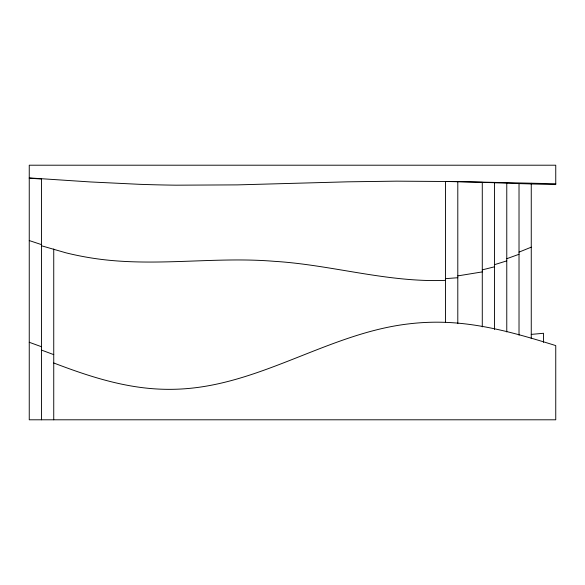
<?xml version="1.0" encoding="UTF-8"?>
<svg xmlns="http://www.w3.org/2000/svg" width="585" height="585" viewBox="0 0 585 585"><rect width="100%" height="100%" fill="white"/><g stroke="black" fill="none" stroke-linecap="round" stroke-linejoin="round"><path stroke-width="0.88" d="M519.019 252.12L531.26 247.17M506.771 258.702L519.019 254.285M494.53 264.661L506.771 260.881M482.281 269.868L494.53 266.797M482.281 271.901L457.799 275.893M531.26 334.386L543.509 333.282L543.509 342.349M445.551 278.657L457.799 277.721M445.551 280.347C387.665 282.767 331.6 264.8 274.131 261.312C217.042 256.559 159.705 266.372 102.719 259.564A305.26 305.26 0 0 1 65.981 252.837L41.491 245.773M555.75 183.756L457.799 181.577L396.579 181.153L347.6 181.825L237.4 184.882L176.18 185.182A1605.291 1605.291 0 0 1 139.449 184.312L90.47 181.95L29.25 177.913M445.551 181.474L482.281 182.301L482.281 326.876M482.281 182.396L494.53 182.71L494.53 329.472M531.26 183.961L555.75 184.604L555.75 165.204L29.25 165.204L29.25 419.796L555.75 419.796L555.75 345.589C519.889 334.423 483.327 323.754 445.551 322.357A234.058 234.058 0 0 0 408.82 323.871C331.834 332.763 265.817 381.493 188.421 388.484A214.132 214.132 0 0 1 151.69 388.623C117.819 385.829 85.293 375.043 53.74 362.978M494.53 182.791L519.019 183.551L519.019 335.176M519.019 183.595L531.26 183.946M29.25 178.191L41.491 179.032M29.25 240.559L41.491 244.618M29.25 342.276L41.491 346.729M41.491 350.079L53.74 354.634M531.26 183.28L531.26 338.627M506.771 183.134L506.771 331.922M457.799 181.679L457.799 323.629M445.551 181.394L445.551 322.357M53.74 248.976L53.74 419.796M41.491 178.747L41.491 419.796"/></g></svg>
